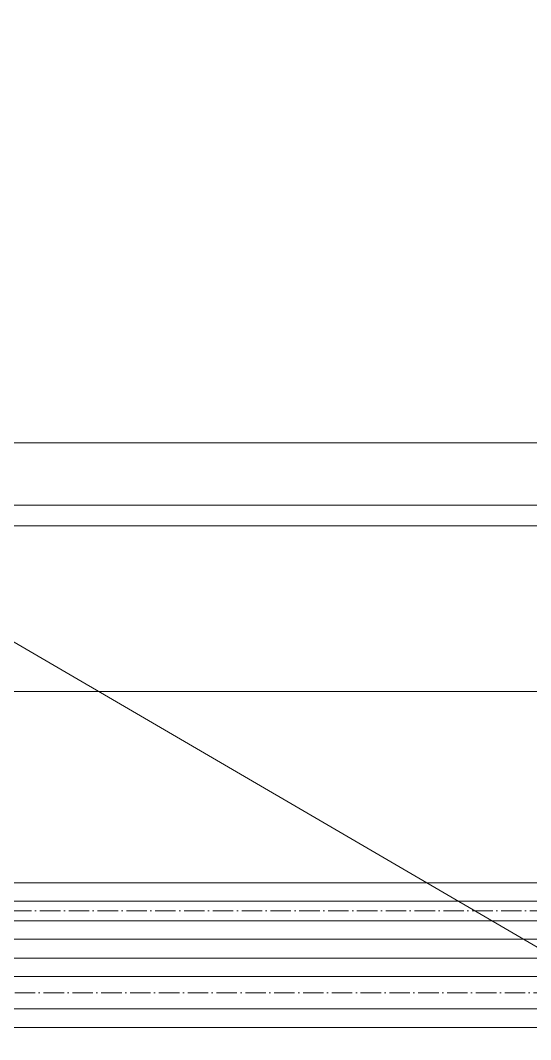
# Model space of a CAD drawing. Header units: millimetres. Extents: x -88595 to 880822, y -1054509 to -148035.
# Drawn here: x 525519.4 to 525769, y -276666.3 to -276167.7 of the extents above; entities that cross this region are included whole.
import ezdxf

# ---------------------------------------------------------------- set-up
doc = ezdxf.new("R2010")
doc.units = ezdxf.units.MM
doc.linetypes.add('$0$ADSK_Скрыто', pattern=[6, 3, -3])
doc.linetypes.add('$10$ADSK_Осевая', pattern=[14, 10, -2, 0, -2])
for name, color, linetype, lineweight in [('Изоляция', 7, 'Continuous', 18), ('Крыша', 7, 'Continuous', 9), ('Линии', 7, 'Continuous', 9), ('Оборудование', 7, 'Continuous', 18), ('Ограждение', 7, 'Continuous', 9), ('Трубопровод', 7, 'Continuous', 18)]:
    doc.layers.add(name, color=color, linetype=linetype, lineweight=lineweight)

# ---------------------------------------------------------------- blocks, each defined once
blk = doc.blocks.new('$0$ADSK_Наружный блок кондиционера сплит-системы1 - AV08IMVEVA-V48-В_Координация_кровля ОВ3')
at = {"layer": 'Оборудование'}
blk.add_line((470, 375), (-470, 375), dxfattribs=at)
blk = doc.blocks.new('Кровля')
at = {"layer": 'Ограждение'}
h = blk.add_hatch(dxfattribs=at)
h.set_pattern_fill('FP_25', color=256, style=0, pattern_type=2)
h.set_pattern_definition([(0, (548766.5, 663825.2), (0, 600), []), (90, (548766.5, 663825.2), (-600, 4e-14), [])])
h.paths.add_polyline_path([(564081.91, 650032.5), (562901.91, 651212.5), (516283.2, 651212.5), (516283.2, 650032.5), (564012.71, 650032.5)])
h = blk.add_hatch(dxfattribs=at)
h.set_pattern_fill('FP_65', color=256, style=0, pattern_type=2)
h.set_pattern_definition([(0, (548766.5, 658571.84), (0, 424.264), []), (90, (548766.5, 658571.84), (-600, 4e-14), [])])
h.paths.add_polyline_path([(564081.91, 650022.5), (564091.91, 650022.5), (564081.91, 650032.5), (534785.5, 650032.5), (534785.5, 650022.5), (564012.71, 650022.5)])
h.paths.add_polyline_path([(516283.2, 650022.5), (533985.5, 650022.5), (533985.5, 650032.5), (516283.2, 650032.5)])
at = {"layer": 'Крыша'}
blk.add_line((537686, 650022.5), (548966.24, 643439.67), dxfattribs=at)
at = {"layer": 'Ограждение'}
for p, q in [((564081.91, 650032.5), (534785.5, 650032.5)), ((556385.5, 650022.5), (534785.5, 650022.5))]:
    blk.add_line(p, q, dxfattribs=at)

msp = doc.modelspace()

# ---------------------------------------------------------------- linework, layer by layer
at = {"layer": 'Изоляция', "color": 190, "true_color": 0x8000ff}
for p, q in [((537209.88, -276589.56), (525359.73, -276589.56)), ((525359.73, -276617.08), (537143.86, -276617.08))]:
    msp.add_line(p, q, dxfattribs=at)
at = {"layer": 'Изоляция', "color": 134, "true_color": 0x00a6a6}
for p, q in [((537125.51, -276626.38), (525375.63, -276626.38)), ((525375.63, -276660.26), (537125.51, -276660.26))]:
    msp.add_line(p, q, dxfattribs=at)
at = {"layer": 'Трубопровод', "color": 190, "true_color": 0x8000ff}
for p, q in [((537157.27, -276598.56), (525359.73, -276598.56)), ((525359.73, -276608.08), (537147.83, -276608.08))]:
    msp.add_line(p, q, dxfattribs=at)
at = {"layer": 'Трубопровод', "color": 190, "linetype": '$10$ADSK_Осевая', "true_color": 0x8000ff}
msp.add_line((525359.73, -276603.32), (537157.27, -276603.32), dxfattribs=at)
at = {"layer": 'Трубопровод', "color": 134, "true_color": 0x00a6a6}
for p, q in [((537125.51, -276635.38), (525375.63, -276635.38)), ((525375.63, -276651.26), (537125.51, -276651.26))]:
    msp.add_line(p, q, dxfattribs=at)
at = {"layer": 'Трубопровод', "color": 134, "linetype": '$10$ADSK_Осевая', "true_color": 0x00a6a6}
msp.add_line((525375.63, -276643.32), (537125.51, -276643.32), dxfattribs=at)

# ---------------------------------------------------------------- block references
at = {"layer": 'Линии', "linetype": '$0$ADSK_Скрыто', "rotation": 180}
msp.add_blockref('$0$ADSK_Наружный блок кондиционера сплит-системы1 - AV08IMVEVA-V48-В_Координация_кровля ОВ3', (525848.26, -276120.93), dxfattribs=at)
at = {"layer": 'Оборудование', "color": 5, "true_color": 0x0000ff}
msp.add_blockref('Кровля', (-12267.25, -926437.39), dxfattribs=at)

doc.saveas('drawing.dxf')
